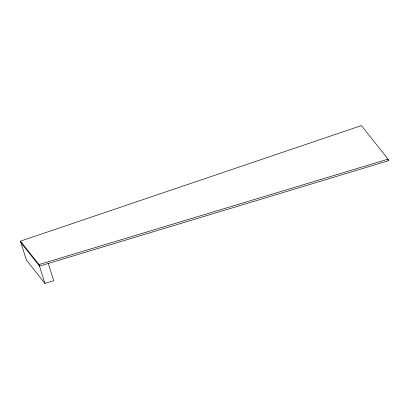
<?xml version="1.0" encoding="UTF-8"?>
<svg xmlns="http://www.w3.org/2000/svg" width="409" height="409" viewBox="0 0 409 409"><rect width="100%" height="100%" fill="white"/><g stroke="black" fill="none" stroke-linecap="round" stroke-linejoin="round"><path stroke-width="0.61" d="M48.313 263.442L53.737 280.753L44.939 283.411L26.365 260.022L20.45 241.152L361.413 125.589L388.059 159.152L388.55 160.706L39.515 266.101L20.941 242.706L22.147 242.297M20.45 241.152L39.024 264.541L388.059 159.152M387.768 159.72L388.55 160.706M39.024 264.541L44.939 283.411"/></g></svg>
